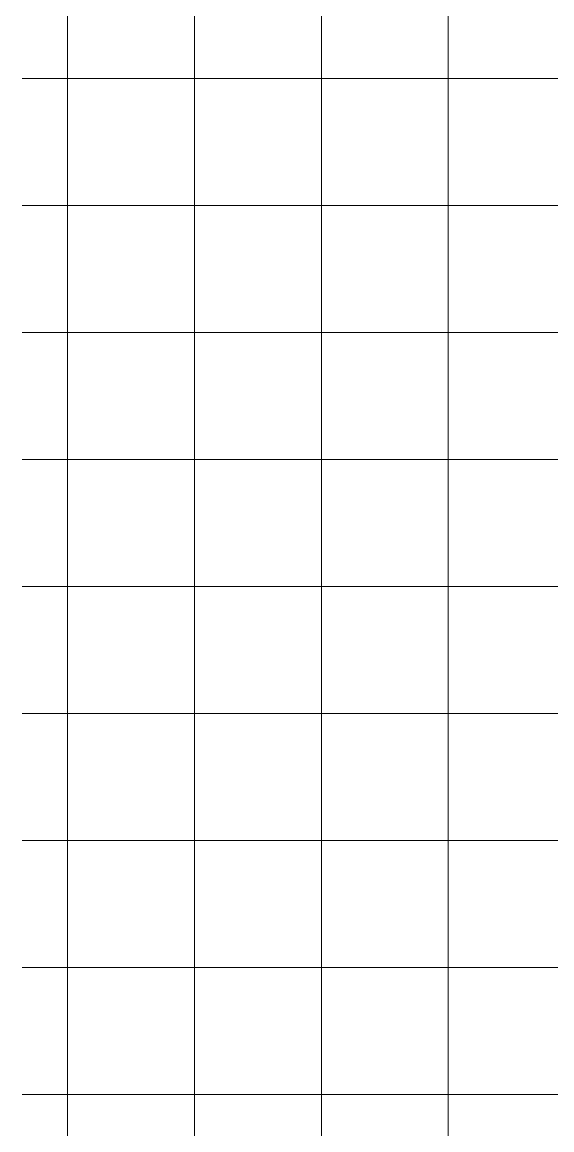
# Model space of a CAD drawing. Header units: centimetres. Extents: x 0 to 642158, y -847 to 649707.
# Drawn here: x 615331 to 615748, y 620159 to 621032 of the extents above; entities that cross this region are included whole.
import ezdxf

# ---------------------------------------------------------------- set-up
doc = ezdxf.new("R2010")
doc.units = ezdxf.units.CM
doc.header["$MEASUREMENT"] = 0
doc.layers.add('MEV_grille', color=254, linetype='Continuous', lineweight=9)

# ---------------------------------------------------------------- blocks, each defined once
blk = doc.blocks.new('*U114')
at = {"layer": 'MEV_grille', "transparency": 33554687}
blk.add_lwpolyline([(-1338.46, 0), (1338.46, 0)], dxfattribs=at)
blk = doc.blocks.new('*U115')
at = {"layer": 'MEV_grille', "color": 0, "linetype": 'ByBlock', "lineweight": -2, "transparency": 16777216}
for p in [(0, -1400), (0, -1500), (0, -1600), (0, -1700), (0, -1800), (0, -1900), (0, -2000), (0, -2100), (0, -2200)]:
    blk.add_blockref('*U114', p, dxfattribs=at)
blk = doc.blocks.new('*U112')
at = {"layer": 'MEV_grille', "transparency": 33554687}
blk.add_lwpolyline([(0, 1825.48), (0, -1825.48)], dxfattribs=at)
blk = doc.blocks.new('*U113')
at = {"layer": 'MEV_grille', "color": 0, "linetype": 'ByBlock', "lineweight": -2, "transparency": 16777216}
for p in [(0, 0), (100, 0), (200, 0), (300, 0)]:
    blk.add_blockref('*U112', p, dxfattribs=at)

msp = doc.modelspace()

# ---------------------------------------------------------------- block references
at = {"layer": 'MEV_grille', "transparency": 33554687}
for name, p in [('*U113', (615366.81, 620593.64)), ('*U115', (616669.48, 622387.38))]:
    msp.add_blockref(name, p, dxfattribs=at)

doc.saveas('drawing.dxf')
